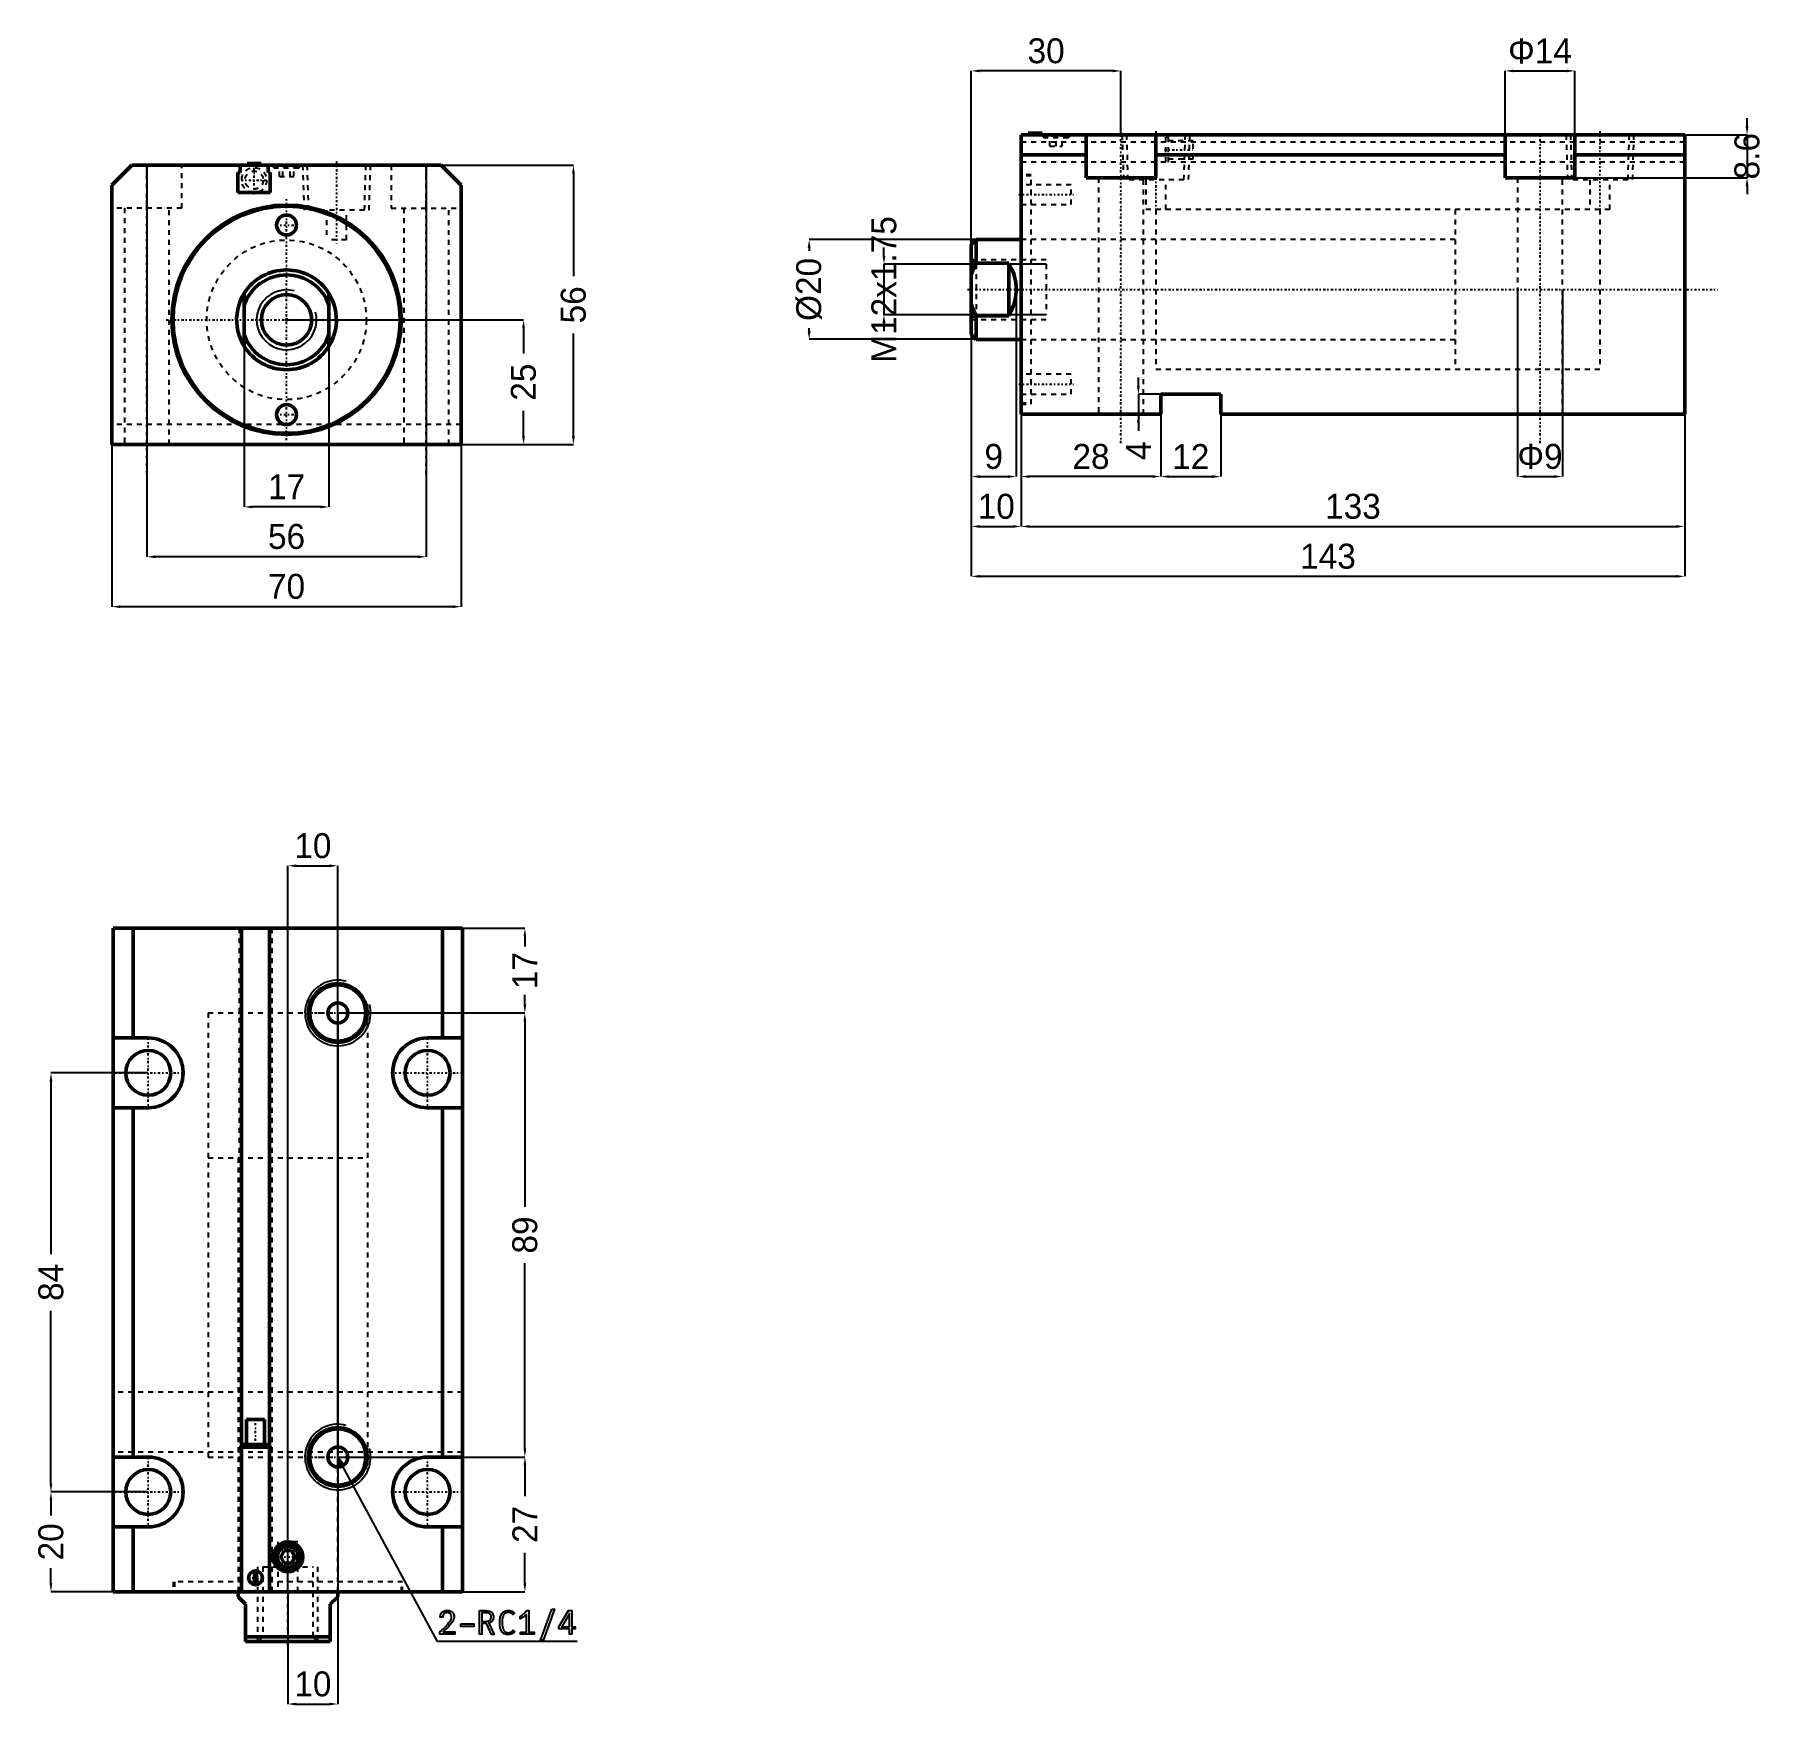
# Model space of a CAD drawing. Header units: millimetres. Extents: x -51 to 296, y -278 to 57.
import ezdxf

# ---------------------------------------------------------------- set-up
doc = ezdxf.new("R2010")
doc.units = ezdxf.units.MM
doc.linetypes.add('Center', pattern=[1.5, 0.45, -0.5, 0.05, -0.5])
doc.linetypes.add('Dashed', pattern=[2, 1, -1])
for name, color, linetype, lineweight in [('2d ConnectionPoints', 7, 'Continuous', 50), ('AM_0', 7, 'Continuous', 50), ('AM_5', 3, 'Continuous', 25), ('AM_7', 7, 'Center', 25), ('AM_9', 6, 'Dashed', 25)]:
    doc.layers.add(name, color=color, linetype=linetype, lineweight=lineweight)
doc.dimstyles.new('ISO-25', dxfattribs={"dimtxt": 2.5, "dimasz": 2.5, "dimexe": 1.25, "dimexo": 0.625, "dimtad": 1, "dimtxsty": 'Standard', "dimcen": 2.5, "dimadec": 0, "dimazin": 0, "dimtfac": 1, "dimtmove": 0, "dimatfit": 3, "dimfxl": 1, "dimarcsym": 0})

# ---------------------------------------------------------------- blocks, each defined once
blk = doc.blocks.new('1_RODmgcxhc_a_sd_32_60__IN_0_in_MGCXHC_A_IN_LA_32_60ST_Tx1_0__0')
at = {"layer": 'AM_0'}
for p, q in [((-8.5, -5.27), (-8.5, 5.27)), ((8.5, 5.27), (8.5, -5.27))]:
    blk.add_line(p, q, dxfattribs=at)
for points in [[(-8.5, 5.27), (-8.93, 4.51), (-9.29, 3.71), (-9.57, 2.89), (-9.79, 2.04), (-9.93, 1.18), (-10, 0.31), (-9.98, -0.56), (-9.9, -1.43), (-9.74, -2.29), (-9.5, -3.13), (-9.19, -3.94), (-8.81, -4.73), (-8.5, -5.27)], [(8.5, -5.27), (8.93, -4.51), (9.29, -3.71), (9.57, -2.89), (9.79, -2.04), (9.93, -1.18), (10, -0.31), (9.98, 0.56), (9.9, 1.43), (9.74, 2.29), (9.5, 3.13), (9.19, 3.94), (8.81, 4.73), (8.5, 5.27)]]:
    blk.add_lwpolyline(points, dxfattribs=at)
blk.add_circle((0, 0), 5.05, dxfattribs=at)
for radius, start, end in [(10, 31.7883, 148.2117), (9, 19.1881, 160.8119), (9, 199.1881, 340.8119), (10, 211.7883, 328.2117)]:
    blk.add_arc((0, 0), radius, start, end, dxfattribs=at)
at = {"layer": 'AM_5'}
blk.add_arc((0, 0), 6, 75, 15, dxfattribs=at)
blk = doc.blocks.new('2_JFS_04MGCXHC_0_in_MGCXHC_A_IN_LA_32_60ST_Tx1_0__0')
at = {"layer": 'AM_0'}
for p, q in [((-5.1, 31.3), (-7.9, 31.3)), ((-7.9, 31.3), (-7.9, 31)), ((-5.1, 31), (-5.1, 31.3)), ((-9.3, 29.5), (-9.75, 29.5)), ((-9.75, 29.5), (-9.75, 25.5)), ((-3.7, 31), (-9.3, 31)), ((-9.3, 31), (-9.3, 29.5)), ((-3.7, 29.5), (-3.7, 31)), ((-3.25, 29.5), (-3.7, 29.5)), ((-3.25, 25.5), (-3.25, 29.5)), ((-9.75, 25.5), (-3.25, 25.5))]:
    blk.add_line(p, q, dxfattribs=at)
at = {"layer": 'AM_7'}
for p, q in [((-6.5, 31.315), (-6.5, 30.985)), ((-9.125, 28), (-3.875, 28)), ((-6.5, 25.375), (-6.5, 30.625))]:
    blk.add_line(p, q, dxfattribs=at)
at = {"layer": 'AM_9'}
for p, q in [((-6.7, 31.1), (-6.7, 31.3)), ((-6.3, 31.1), (-6.3, 31.3)), ((-6.7, 31.1), (-6.3, 31.1))]:
    blk.add_line(p, q, dxfattribs=at)
for radius in [2.5, 1.8]:
    blk.add_circle((-6.5, 28), radius, dxfattribs=at)
blk = doc.blocks.new('3_bodymgcxhc_la_a_32_60_0_in_MGCXHC_A_IN_LA_32_60ST_Tx1_0__0')
at = {"layer": 'AM_0'}
for p, q in [((-31, 31), (-35, 27)), ((-9.3, 31), (-31, 31)), ((-9.75, 29.5), (-9.75, 25.5)), ((-9.3, 29.5), (-9.75, 29.5)), ((-9.3, 29.5), (-9.3, 31)), ((31, 31), (-3.7, 31)), ((-3.7, 29.5), (-3.7, 31)), ((-3.25, 29.5), (-3.7, 29.5)), ((-3.25, 25.5), (-3.25, 29.5)), ((35, 27), (31, 31)), ((-35, 27), (-35, -25)), ((-9.75, 25.5), (-3.25, 25.5)), ((35, -25), (35, 27)), ((-35, -25), (35, -25))]:
    blk.add_line(p, q, dxfattribs=at)
for centre, radius in [((0, 0), 23), ((0, 0), 22.75), ((0, 19), 2), ((0, -19), 2)]:
    blk.add_circle(centre, radius, dxfattribs=at)
at = {"layer": 'AM_5', "linetype": 'Dashed'}
for p, q in [((3.23, 31), (3.52, 22)), ((16.77, 31), (16.48, 22))]:
    blk.add_line(p, q, dxfattribs=at)
at = {"layer": 'AM_7'}
for p, q in [((10, 31.75), (10, 15.25)), ((-28, -30.8), (-28, 30.8)), ((0, 31.03), (0, 30.37)), ((28, -30.8), (28, 30.8)), ((0, -24.15), (0, 24.15)), ((-2.1, 19), (2.1, 19)), ((-24.15, 0), (24.15, 0)), ((-2.1, -19), (2.1, -19))]:
    blk.add_line(p, q, dxfattribs=at)
at = {"layer": 'AM_9'}
for p, q in [((-28, 22.4), (-28, 31)), ((-21, 22.4), (-21, 31)), ((-3, 31), (-2.4, 30.4)), ((-2.1, 30.7), (-2.4, 30.4)), ((2.4, 30.4), (-2.4, 30.4)), ((2.1, 30.7), (-2.1, 30.7)), ((-1.44, 28.7), (-1.44, 30.7)), ((-1.44, 28.7), (1.44, 28.7)), ((-0.72, 28.7), (-0.72, 30.7)), ((0.72, 28.7), (0.72, 30.7)), ((1.44, 28.7), (1.44, 30.7)), ((2.4, 30.4), (2.1, 30.7)), ((2.4, 30.4), (3, 31)), ((4.09, 31), (4.37, 22)), ((15.63, 22), (15.91, 31)), ((21, 31), (21, 22.4)), ((28, 22.4), (28, 31)), ((-21, 22.4), (-35, 22.4)), ((-32.5, 22.4), (-32.5, -25)), ((-23.5, -25), (-23.5, 22.4)), ((15.63, 22), (4.37, 22)), ((8, 22), (8, 16)), ((12, 16), (12, 22)), ((21, 22.4), (35, 22.4)), ((23.5, 22.4), (23.5, -25)), ((32.5, -25), (32.5, 22.4)), ((12, 16), (8, 16)), ((35, -21), (-35, -21))]:
    blk.add_line(p, q, dxfattribs=at)
blk.add_circle((0, 0), 16, dxfattribs=at)
blk = doc.blocks.new('*D4')
at = {"layer": 'AM_5', "color": 0, "lineweight": -2}
for p, q in [((-28, 31), (-28, -47.5)), ((28, 31), (28, -47.5)), ((26.33, -47.5), (-26.33, -47.5))]:
    blk.add_line(p, q, dxfattribs=at)
at = {"layer": 'AM_5', "color": 0}
for points in [[(-26.33, -47.22), (-26.33, -47.78), (-28, -47.5)], [(26.33, -47.78), (26.33, -47.22), (28, -47.5)]]:
    blk.add_solid(points, dxfattribs=at)
at = {"layer": 'Defpoints', "color": 0}
for p in [(-28, 31), (28, 31), (-28, -47.5)]:
    blk.add_point(p, dxfattribs=at)
at = {"layer": 'AM_5', "color": 0, "insert": (0, -43.45), "char_height": 5, "attachment_point": 5}
blk.add_mtext('56', dxfattribs=at)
blk = doc.blocks.new('*D5')
at = {"layer": 'AM_5', "color": 0, "lineweight": -2}
for p, q in [((-35, 0), (-35, -57.5)), ((35, 0), (35, -57.5)), ((33.33, -57.5), (-33.33, -57.5))]:
    blk.add_line(p, q, dxfattribs=at)
at = {"layer": 'AM_5', "color": 0}
for points in [[(-33.33, -57.22), (-33.33, -57.78), (-35, -57.5)], [(33.33, -57.78), (33.33, -57.22), (35, -57.5)]]:
    blk.add_solid(points, dxfattribs=at)
at = {"layer": 'Defpoints', "color": 0}
for p in [(-35, 0), (35, 0), (-35, -57.5)]:
    blk.add_point(p, dxfattribs=at)
at = {"layer": 'AM_5', "color": 0, "insert": (0, -53.45), "char_height": 5, "attachment_point": 5}
blk.add_mtext('70', dxfattribs=at)
blk = doc.blocks.new('*D6')
at = {"layer": 'AM_5', "color": 0, "lineweight": -2}
for p, q in [((0, 31), (57.5, 31)), ((57.5, 29.33), (57.5, 8.72)), ((57.5, -23.33), (57.5, -2.72)), ((0, -25), (57.5, -25))]:
    blk.add_line(p, q, dxfattribs=at)
at = {"layer": 'AM_5', "color": 0}
for points in [[(57.78, 29.33), (57.22, 29.33), (57.5, 31)], [(57.22, -23.33), (57.78, -23.33), (57.5, -25)]]:
    blk.add_solid(points, dxfattribs=at)
at = {"layer": 'Defpoints', "color": 0}
for p in [(0, 31), (0, -25), (57.5, -25)]:
    blk.add_point(p, dxfattribs=at)
at = {"layer": 'AM_5', "color": 0, "insert": (57.5, 3), "char_height": 5, "attachment_point": 5, "rotation": 90}
blk.add_mtext('56', dxfattribs=at)
blk = doc.blocks.new('*D7')
at = {"layer": 'AM_5', "color": 0, "lineweight": -2}
for p, q in [((0, 0), (47.5, 0)), ((47.5, -1.67), (47.5, -6.78)), ((47.5, -23.33), (47.5, -18.22)), ((0, -25), (47.5, -25))]:
    blk.add_line(p, q, dxfattribs=at)
at = {"layer": 'AM_5', "color": 0}
for points in [[(47.78, -1.67), (47.22, -1.67), (47.5, 0)], [(47.22, -23.33), (47.78, -23.33), (47.5, -25)]]:
    blk.add_solid(points, dxfattribs=at)
at = {"layer": 'Defpoints', "color": 0}
for p in [(0, 0), (0, -25), (47.5, -25)]:
    blk.add_point(p, dxfattribs=at)
at = {"layer": 'AM_5', "color": 0, "insert": (47.5, -12.5), "char_height": 5, "attachment_point": 5, "rotation": 90}
blk.add_mtext('25', dxfattribs=at)
blk = doc.blocks.new('*D8')
at = {"layer": 'AM_5', "color": 0, "lineweight": -2}
for p, q in [((-8.5, 0), (-8.5, -37.5)), ((8.5, 0), (8.5, -37.5)), ((6.83, -37.5), (-6.83, -37.5))]:
    blk.add_line(p, q, dxfattribs=at)
at = {"layer": 'AM_5', "color": 0}
for points in [[(-6.83, -37.22), (-6.83, -37.78), (-8.5, -37.5)], [(6.83, -37.78), (6.83, -37.22), (8.5, -37.5)]]:
    blk.add_solid(points, dxfattribs=at)
at = {"layer": 'Defpoints', "color": 0}
for p in [(-8.5, 0), (8.5, 0), (-8.5, -37.5)]:
    blk.add_point(p, dxfattribs=at)
at = {"layer": 'AM_5', "color": 0, "insert": (0, -33.45), "char_height": 5, "attachment_point": 5}
blk.add_mtext('17', dxfattribs=at)
blk = doc.blocks.new('1_RODmgcxhc_a_sd_32_60__IN_0_in_MGCXHC_A_IN_LA_32_60ST_Tx1_0__2')
at = {"layer": 'AM_0'}
for p, q in [((-9, 10), (-10, 9)), ((-10, 9), (-10, -9)), ((0, 10), (-9, 10)), ((-9, 10), (-9, 5.27)), ((-2.5, 5.27), (-9, 5.27)), ((-2.5, 5.27), (-2.5, -5.27)), ((-9, -5.27), (-2.5, -5.27)), ((-9, -5.27), (-9, -10)), ((-10, -9), (-9, -10)), ((-9, -10), (0, -10))]:
    blk.add_line(p, q, dxfattribs=at)
for points in [[(-9, 5.27), (-9.55, 4.14), (-10, 2.96)], [(-2.5, -5.27), (-2.07, -4.51), (-1.71, -3.71), (-1.43, -2.89), (-1.21, -2.04), (-1.07, -1.18), (-1, -0.31), (-1.02, 0.56), (-1.1, 1.43), (-1.26, 2.29), (-1.5, 3.13), (-1.81, 3.94), (-2.19, 4.73), (-2.5, 5.27)], [(-10, -2.96), (-9.55, -4.13), (-9, -5.27)]]:
    blk.add_lwpolyline(points, dxfattribs=at)
at = {"layer": 'AM_5', "linetype": 'Dashed'}
for p, q in [((-10, 6), (5, 6)), ((-10, -6), (5, -6))]:
    blk.add_line(p, q, dxfattribs=at)
at = {"layer": 'AM_9'}
for p, q in [((114, 16), (87, 16)), ((87, 16), (87, -16)), ((116, 16), (116, -16)), ((87, 10), (0, 10)), ((-9.05, 5.05), (-10, 6)), ((5, 5.05), (-9.05, 5.05)), ((-9.05, 5.05), (-9.05, -5.05)), ((5, 5.05), (5, -5.05)), ((-10, -6), (-9.05, -5.05)), ((-9.05, -5.05), (5, -5.05)), ((0, -10), (87, -10)), ((87, -16), (116, -16))]:
    blk.add_line(p, q, dxfattribs=at)
blk = doc.blocks.new('2_JFS_04MGCXHC_0_in_MGCXHC_A_IN_LA_32_60ST_Tx1_0__2')
at = {"layer": 'AM_0'}
for p, q in [((4.2, 31.3), (1.4, 31.3)), ((1.4, 31.3), (1.4, 31)), ((4.2, 31), (4.2, 31.3))]:
    blk.add_line(p, q, dxfattribs=at)
at = {"layer": 'AM_7'}
for p, q in [((2.8, 31.32), (2.8, 30.98)), ((28.72, 28), (34.78, 28))]:
    blk.add_line(p, q, dxfattribs=at)
at = {"layer": 'AM_9'}
for p, q in [((1.42, 31.3), (1.42, 31.1)), ((1.44, 31.1), (1.44, 31.3)), ((4.16, 31.1), (4.16, 31.3)), ((4.17, 31.1), (4.17, 31.3)), ((29, 29.5), (0, 29.5)), ((1.42, 31.1), (4.17, 31.1)), ((29, 25.5), (29, 31)), ((29.5, 30.5), (29, 30.5)), ((29.5, 25.5), (29.5, 30.5)), ((34.5, 29.8), (29.5, 29.8)), ((34.5, 26.2), (34.5, 29.8)), ((29, 25.5), (0, 25.5)), ((29.5, 26.2), (34.5, 26.2))]:
    blk.add_line(p, q, dxfattribs=at)
blk = doc.blocks.new('3_bodymgcxhc_la_a_32_60_0_in_MGCXHC_A_IN_LA_32_60ST_Tx1_0__2')
at = {"layer": 'AM_0'}
for p, q in [((0, -25), (0, 31)), ((133, 31), (0, 31)), ((13, 22.4), (13, 31)), ((27, 31), (27, 22.4)), ((97, 22.4), (97, 31)), ((111, 31), (111, 22.4)), ((133, -25), (133, 31)), ((13, 27), (0, 27)), ((97, 27), (27, 27)), ((133, 27), (111, 27)), ((27, 22.4), (13, 22.4)), ((111, 22.4), (97, 22.4)), ((28, -21), (28, -25)), ((40, -21), (28, -21)), ((40, -25), (40, -21)), ((28, -25), (0, -25)), ((133, -25), (40, -25))]:
    blk.add_line(p, q, dxfattribs=at)
at = {"layer": 'AM_5', "linetype": 'Dashed'}
for p, q in [((20.23, 31), (20.52, 22)), ((33.77, 31), (33.48, 22)), ((109.23, 31), (109.52, 22)), ((122.77, 31), (122.48, 22))]:
    blk.add_line(p, q, dxfattribs=at)
at = {"layer": 'AM_7'}
for p, q in [((27, 31.75), (27, 15.25)), ((116, 31.75), (116, 15.25)), ((7, 31.03), (7, 30.37)), ((20, -30.8), (20, 30.8)), ((104, -30.8), (104, 30.8)), ((-0.5, 19), (10.5, 19)), ((-10.75, 0), (139.65, 0)), ((-0.5, -19), (10.5, -19))]:
    blk.add_line(p, q, dxfattribs=at)
at = {"layer": 'AM_9'}
for p, q in [((133, 29.5), (0, 29.5)), ((4, 31), (4.6, 30.4)), ((4.9, 30.7), (4.6, 30.4)), ((9.4, 30.4), (4.6, 30.4)), ((9.1, 30.7), (4.9, 30.7)), ((5.75, 28.7), (5.75, 30.7)), ((5.75, 28.7), (8.25, 28.7)), ((7, 28.7), (7, 30.7)), ((8.25, 28.7), (8.25, 30.7)), ((9.4, 30.4), (9.1, 30.7)), ((9.4, 30.4), (10, 31)), ((21.09, 31), (21.37, 22)), ((32.63, 22), (32.91, 31)), ((110.09, 31), (110.37, 22)), ((121.63, 22), (121.91, 31)), ((133, 25.5), (0, 25.5)), ((2, 23), (0, 23)), ((2, 22.75), (0, 22.75)), ((10, 21), (0, 21)), ((2, -23), (2, 23)), ((10, 17), (10, 21)), ((15.5, 22.4), (15.5, -25)), ((32.63, 22), (21.37, 22)), ((24.5, -25), (24.5, 22.4)), ((25, 22), (25, 16)), ((29, 16), (29, 22)), ((99.5, 22.4), (99.5, -25)), ((108.5, -25), (108.5, 22.4)), ((121.63, 22), (110.37, 22)), ((114, 22), (114, 16)), ((118, 16), (118, 22)), ((0, 17), (10, 17)), ((118, 16), (25, 16)), ((27, 16), (27, -16)), ((116, 16), (116, -16)), ((27, 10), (0, 10)), ((0, -10), (27, -10)), ((10, -17), (0, -17)), ((10, -21), (10, -17)), ((27, -16), (116, -16)), ((0, -21), (10, -21)), ((0, -22.75), (2, -22.75)), ((0, -23), (2, -23))]:
    blk.add_line(p, q, dxfattribs=at)
blk = doc.blocks.new('*D26')
at = {"layer": 'AM_5', "color": 0, "lineweight": -2}
for p, q in [((138.25, 16.09), (104.75, 16.09)), ((104.75, 14.42), (104.75, 13.84)), ((104.75, -2.25), (104.75, -1.66)), ((138.25, -3.91), (104.75, -3.91))]:
    blk.add_line(p, q, dxfattribs=at)
at = {"layer": 'AM_5', "color": 0}
for points in [[(105.03, 14.42), (104.47, 14.42), (104.75, 16.09)], [(104.47, -2.25), (105.03, -2.25), (104.75, -3.91)]]:
    blk.add_solid(points, dxfattribs=at)
at = {"layer": 'Defpoints', "color": 0}
for p in [(138.25, 16.09), (104.75, -3.91), (138.25, -3.91)]:
    blk.add_point(p, dxfattribs=at)
at = {"layer": 'AM_5', "color": 0, "insert": (104.75, 6.09), "char_height": 5, "attachment_point": 5, "rotation": 90}
blk.add_mtext('Ø20', dxfattribs=at)
blk = doc.blocks.new('*D27')
at = {"layer": 'AM_5', "color": 0, "lineweight": -2}
for p, q in [((137.25, 6.09), (137.25, -41.41)), ((147.25, 6.09), (147.25, -41.41)), ((138.92, -41.41), (145.59, -41.41))]:
    blk.add_line(p, q, dxfattribs=at)
at = {"layer": 'AM_5', "color": 0}
for points in [[(138.92, -41.14), (138.92, -41.69), (137.25, -41.41)], [(145.59, -41.69), (145.59, -41.14), (147.25, -41.41)]]:
    blk.add_solid(points, dxfattribs=at)
at = {"layer": 'Defpoints', "color": 0}
for p in [(137.25, 6.09), (147.25, 6.09), (147.25, -41.41)]:
    blk.add_point(p, dxfattribs=at)
at = {"layer": 'AM_5', "color": 0, "insert": (142.25, -37.41), "char_height": 5, "attachment_point": 5}
blk.add_mtext('10', dxfattribs=at)
blk = doc.blocks.new('*D28')
at = {"layer": 'AM_5', "color": 0, "lineweight": -2}
for p, q in [((137.25, 6.09), (137.25, -31.41)), ((146.25, 6.09), (146.25, -31.41)), ((138.92, -31.41), (144.59, -31.41))]:
    blk.add_line(p, q, dxfattribs=at)
at = {"layer": 'AM_5', "color": 0}
for points in [[(138.92, -31.14), (138.92, -31.69), (137.25, -31.41)], [(144.59, -31.69), (144.59, -31.14), (146.25, -31.41)]]:
    blk.add_solid(points, dxfattribs=at)
at = {"layer": 'Defpoints', "color": 0}
for p in [(137.25, 6.09), (146.25, 6.09), (146.25, -31.41)]:
    blk.add_point(p, dxfattribs=at)
at = {"layer": 'AM_5', "color": 0, "insert": (141.75, -27.41), "char_height": 5, "attachment_point": 5}
blk.add_mtext('9', dxfattribs=at)
blk = doc.blocks.new('*D29')
at = {"layer": 'AM_5', "color": 0, "lineweight": -2}
for p, q in [((147.25, -18.91), (147.25, -31.41)), ((175.25, -18.91), (175.25, -31.41)), ((173.59, -31.41), (148.92, -31.41))]:
    blk.add_line(p, q, dxfattribs=at)
at = {"layer": 'AM_5', "color": 0}
for points in [[(148.92, -31.14), (148.92, -31.69), (147.25, -31.41)], [(173.59, -31.69), (173.59, -31.14), (175.25, -31.41)]]:
    blk.add_solid(points, dxfattribs=at)
at = {"layer": 'Defpoints', "color": 0}
for p in [(147.25, -18.91), (175.25, -18.91), (147.25, -31.41)]:
    blk.add_point(p, dxfattribs=at)
at = {"layer": 'AM_5', "color": 0, "insert": (161.25, -27.41), "char_height": 5, "attachment_point": 5}
blk.add_mtext('28', dxfattribs=at)
blk = doc.blocks.new('*D30')
at = {"layer": 'AM_5', "color": 0, "lineweight": -2}
for p, q in [((175.25, -18.91), (175.25, -31.41)), ((187.25, -18.91), (187.25, -31.41)), ((176.92, -31.41), (185.59, -31.41))]:
    blk.add_line(p, q, dxfattribs=at)
at = {"layer": 'AM_5', "color": 0}
for points in [[(176.92, -31.14), (176.92, -31.69), (175.25, -31.41)], [(185.59, -31.69), (185.59, -31.14), (187.25, -31.41)]]:
    blk.add_solid(points, dxfattribs=at)
at = {"layer": 'Defpoints', "color": 0}
for p in [(175.25, -18.91), (187.25, -18.91), (187.25, -31.41)]:
    blk.add_point(p, dxfattribs=at)
at = {"layer": 'AM_5', "color": 0, "insert": (181.25, -27.41), "char_height": 5, "attachment_point": 5}
blk.add_mtext('12', dxfattribs=at)
blk = doc.blocks.new('*D31')
at = {"layer": 'AM_5', "color": 0, "lineweight": -2}
for p, q in [((170.75, -13.25), (170.75, -11.58)), ((187.25, -14.91), (170.75, -14.91)), ((170.75, -14.91), (170.75, -18.91)), ((175.25, -18.91), (170.75, -18.91)), ((170.75, -18.91), (170.75, -22.25))]:
    blk.add_line(p, q, dxfattribs=at)
at = {"layer": 'AM_5', "color": 0}
for points in [[(170.47, -13.25), (171.03, -13.25), (170.75, -14.91)], [(171.03, -20.58), (170.47, -20.58), (170.75, -18.91)]]:
    blk.add_solid(points, dxfattribs=at)
at = {"layer": 'Defpoints', "color": 0}
for p in [(187.25, -14.91), (170.75, -18.91), (175.25, -18.91)]:
    blk.add_point(p, dxfattribs=at)
at = {"layer": 'AM_5', "color": 0, "insert": (170.75, -26.25), "char_height": 5, "attachment_point": 5, "rotation": 90}
blk.add_mtext('4', dxfattribs=at)
blk = doc.blocks.new('*D32')
at = {"layer": 'AM_5', "color": 0, "lineweight": -2}
for p, q in [((137.25, 6.09), (137.25, 49.89)), ((165.59, 49.89), (138.92, 49.89)), ((167.25, 37.09), (167.25, 49.89))]:
    blk.add_line(p, q, dxfattribs=at)
at = {"layer": 'AM_5', "color": 0}
for points in [[(138.92, 50.16), (138.92, 49.61), (137.25, 49.89)], [(165.59, 49.61), (165.59, 50.16), (167.25, 49.89)]]:
    blk.add_solid(points, dxfattribs=at)
at = {"layer": 'Defpoints', "color": 0}
for p in [(137.25, 49.89), (167.25, 37.09), (137.25, 6.09)]:
    blk.add_point(p, dxfattribs=at)
at = {"layer": 'AM_5', "color": 0, "insert": (152.25, 53.89), "char_height": 5, "attachment_point": 5}
blk.add_mtext('30', dxfattribs=at)
blk = doc.blocks.new('*D33')
at = {"layer": 'AM_5', "color": 0, "lineweight": -2}
for p, q in [((244.25, 37.09), (244.25, 49.89)), ((245.92, 49.89), (256.59, 49.89)), ((258.25, 37.09), (258.25, 49.89))]:
    blk.add_line(p, q, dxfattribs=at)
at = {"layer": 'AM_5', "color": 0}
for points in [[(245.92, 50.16), (245.92, 49.61), (244.25, 49.89)], [(256.59, 49.61), (256.59, 50.16), (258.25, 49.89)]]:
    blk.add_solid(points, dxfattribs=at)
at = {"layer": 'Defpoints', "color": 0}
for p in [(258.25, 49.89), (244.25, 37.09), (258.25, 37.09)]:
    blk.add_point(p, dxfattribs=at)
at = {"layer": 'AM_5', "color": 0, "insert": (251.25, 53.89), "char_height": 5, "attachment_point": 5}
blk.add_mtext('Φ14', dxfattribs=at)
blk = doc.blocks.new('*D34')
at = {"layer": 'AM_5', "color": 0, "lineweight": -2}
for p, q in [((246.75, 6.09), (246.75, -31.41)), ((255.75, 6.09), (255.75, -31.41)), ((248.42, -31.41), (254.09, -31.41))]:
    blk.add_line(p, q, dxfattribs=at)
at = {"layer": 'AM_5', "color": 0}
for points in [[(248.42, -31.14), (248.42, -31.69), (246.75, -31.41)], [(254.09, -31.69), (254.09, -31.14), (255.75, -31.41)]]:
    blk.add_solid(points, dxfattribs=at)
at = {"layer": 'Defpoints', "color": 0}
for p in [(246.75, 6.09), (255.75, 6.09), (255.75, -31.41)]:
    blk.add_point(p, dxfattribs=at)
at = {"layer": 'AM_5', "color": 0, "insert": (251.25, -27.41), "char_height": 5, "attachment_point": 5}
blk.add_mtext('Φ9', dxfattribs=at)
blk = doc.blocks.new('*D35')
at = {"layer": 'AM_5', "color": 0, "lineweight": -2}
for p, q in [((292.75, 38.75), (292.75, 40.42)), ((244.25, 37.09), (292.75, 37.09)), ((292.75, 37.09), (292.75, 28.49)), ((251.25, 28.49), (292.75, 28.49)), ((292.75, 26.82), (292.75, 25.15))]:
    blk.add_line(p, q, dxfattribs=at)
at = {"layer": 'AM_5', "color": 0}
for points in [[(292.47, 38.75), (293.03, 38.75), (292.75, 37.09)], [(293.03, 26.82), (292.47, 26.82), (292.75, 28.49)]]:
    blk.add_solid(points, dxfattribs=at)
at = {"layer": 'Defpoints', "color": 0}
for p in [(244.25, 37.09), (251.25, 28.49), (292.75, 28.49)]:
    blk.add_point(p, dxfattribs=at)
at = {"layer": 'AM_5', "color": 0, "insert": (292.75, 32.79), "char_height": 5, "attachment_point": 5, "rotation": 90}
blk.add_mtext('8.6', dxfattribs=at)
blk = doc.blocks.new('*D36')
at = {"layer": 'AM_5', "color": 0, "lineweight": -2}
for p, q in [((147.25, 6.09), (147.25, -41.41)), ((280.25, 6.09), (280.25, -41.41)), ((148.92, -41.41), (278.59, -41.41))]:
    blk.add_line(p, q, dxfattribs=at)
at = {"layer": 'AM_5', "color": 0}
for points in [[(148.92, -41.14), (148.92, -41.69), (147.25, -41.41)], [(278.59, -41.69), (278.59, -41.14), (280.25, -41.41)]]:
    blk.add_solid(points, dxfattribs=at)
at = {"layer": 'Defpoints', "color": 0}
for p in [(147.25, 6.09), (280.25, 6.09), (280.25, -41.41)]:
    blk.add_point(p, dxfattribs=at)
at = {"layer": 'AM_5', "color": 0, "insert": (213.75, -37.41), "char_height": 5, "attachment_point": 5}
blk.add_mtext('133', dxfattribs=at)
blk = doc.blocks.new('*D37')
at = {"layer": 'AM_5', "color": 0, "lineweight": -2}
for p, q in [((137.25, 6.09), (137.25, -51.41)), ((280.25, 6.09), (280.25, -51.41)), ((138.92, -51.41), (278.59, -51.41))]:
    blk.add_line(p, q, dxfattribs=at)
at = {"layer": 'AM_5', "color": 0}
for points in [[(138.92, -51.14), (138.92, -51.69), (137.25, -51.41)], [(278.59, -51.69), (278.59, -51.14), (280.25, -51.41)]]:
    blk.add_solid(points, dxfattribs=at)
at = {"layer": 'Defpoints', "color": 0}
for p in [(137.25, 6.09), (280.25, 6.09), (280.25, -51.41)]:
    blk.add_point(p, dxfattribs=at)
at = {"layer": 'AM_5', "color": 0, "insert": (208.75, -47.41), "char_height": 5, "attachment_point": 5}
blk.add_mtext('143', dxfattribs=at)
blk = doc.blocks.new('*D38')
at = {"layer": 'AM_5', "color": 0, "lineweight": -2}
for p, q in [((119.75, 12.81), (119.75, 14.47)), ((152.25, 11.14), (119.75, 11.14)), ((119.75, 11.14), (119.75, 1.03)), ((152.25, 1.03), (119.75, 1.03)), ((119.75, -0.63), (119.75, -2.3))]:
    blk.add_line(p, q, dxfattribs=at)
at = {"layer": 'AM_5', "color": 0}
for points in [[(119.47, 12.81), (120.03, 12.81), (119.75, 11.14)], [(120.03, -0.63), (119.47, -0.63), (119.75, 1.03)]]:
    blk.add_solid(points, dxfattribs=at)
at = {"layer": 'Defpoints', "color": 0}
for p in [(152.25, 11.14), (119.75, 1.03), (152.25, 1.03)]:
    blk.add_point(p, dxfattribs=at)
at = {"layer": 'AM_5', "color": 0, "insert": (119.75, 6.09), "char_height": 5, "attachment_point": 5, "rotation": 90}
blk.add_mtext('M12x1.75', dxfattribs=at)
blk = doc.blocks.new('1_RODmgcxhc_a_sd_32_60__IN_0_in_MGCXHC_A_IN_LA_32_60ST_Tx1_0__4')
at = {"layer": 'AM_0'}
for p, q in [((-10, 0), (-10, -1)), ((10, -1), (10, 0)), ((-8.5, -2.5), (-10, -1)), ((-8.5, -10), (-8.5, -2.5)), ((10, -1), (8.5, -2.5)), ((8.5, -2.5), (8.5, -10)), ((-8.5, -9), (8.5, -9)), ((-8.5, -10), (8.5, -10))]:
    blk.add_line(p, q, dxfattribs=at)
at = {"layer": 'AM_5', "linetype": 'Dashed'}
for p, q in [((-6, -10), (-6, 5)), ((6, -10), (6, 5))]:
    blk.add_line(p, q, dxfattribs=at)
at = {"layer": 'AM_7'}
blk.add_line((0, -10.75), (0, 139.65), dxfattribs=at)
at = {"layer": 'AM_9'}
for p, q in [((-16, 116), (16, 116)), ((-16, 116), (-16, 87)), ((16, 87), (16, 116)), ((-16, 87), (16, 87)), ((-10, 87), (-10, 0)), ((10, 0), (10, 87)), ((-5.053, 5), (5.053, 5)), ((-5.053, 5), (-5.053, -9.053)), ((5.053, -9.053), (5.053, 5)), ((-5.053, -9.053), (-6, -10)), ((-5.053, -9.053), (5.053, -9.053)), ((6, -10), (5.053, -9.053))]:
    blk.add_line(p, q, dxfattribs=at)
blk = doc.blocks.new('2_JFS_04MGCXHC_0_in_MGCXHC_A_IN_LA_32_60ST_Tx1_0__4')
at = {"layer": 'AM_0'}
for p, q in [((-8.3, 34.5), (-8.3, 29.5)), ((-4.7, 34.5), (-8.3, 34.5)), ((-4.7, 29.5), (-4.7, 34.5)), ((-3.7, 29), (-9.3, 29)), ((-9.3, 29), (-9.3, 0)), ((-9, 29.5), (-9, 29)), ((-4, 29.5), (-9, 29.5)), ((-4, 29), (-4, 29.5)), ((-3.7, 29), (-3.7, 0)), ((-6.7, 4.16), (-6.7, 1.44)), ((-6.3, 1.44), (-6.3, 4.16)), ((-3.7, 0), (-9.3, 0))]:
    blk.add_line(p, q, dxfattribs=at)
blk.add_circle((-6.5, 2.8), 1.4, dxfattribs=at)
for radius, start, end in [(1.38, 81.6364, 98.3636), (1.37, 261.6364, 278.3636)]:
    blk.add_arc((-6.5, 2.8), radius, start, end, dxfattribs=at)
at = {"layer": 'AM_7'}
for p, q in [((-6.5, 28.72), (-6.5, 34.78)), ((-6.5, 1.33), (-6.5, 4.27)), ((-7.97, 2.8), (-5.03, 2.8))]:
    blk.add_line(p, q, dxfattribs=at)
at = {"layer": 'AM_9'}
for p, q in [((-9.3, 29), (-9.75, 29)), ((-9.75, 29), (-9.75, 0)), ((-3.25, 29), (-3.7, 29)), ((-3.25, 29), (-3.25, 0))]:
    blk.add_line(p, q, dxfattribs=at)
blk = doc.blocks.new('3_bodymgcxhc_la_a_32_60_0_in_MGCXHC_A_IN_LA_32_60ST_Tx1_0__4')
at = {"layer": 'AM_0'}
for p, q in [((-35, 133), (-35, 0)), ((35, 133), (-35, 133)), ((-31, 133), (-31, 111)), ((-9.3, 133), (-9.3, 0)), ((-3.7, 0), (-3.7, 133)), ((31, 133), (31, 111)), ((35, 133), (35, 0)), ((-35, 111), (-28, 111)), ((28, 111), (35, 111)), ((-28, 97), (-35, 97)), ((-31, 97), (-31, 27)), ((35, 97), (28, 97)), ((31, 97), (31, 27)), ((-35, 27), (-28, 27)), ((28, 27), (35, 27)), ((-28, 13), (-35, 13)), ((-31, 13), (-31, 0)), ((35, 13), (28, 13)), ((31, 13), (31, 0)), ((-0.72, 8.25), (-1.44, 7)), ((-1.44, 7), (-0.72, 5.75)), ((0.72, 8.25), (-0.72, 8.25)), ((1.44, 7), (0.72, 8.25)), ((0.72, 5.75), (1.44, 7)), ((-0.72, 5.75), (0.72, 5.75)), ((-9.3, 0), (-35, 0)), ((35, 0), (-3.7, 0))]:
    blk.add_line(p, q, dxfattribs=at)
for centre, radius in [((10, 116), 5.91), ((10, 116), 5.63), ((10, 116), 2), ((-28, 104), 4.5), ((28, 104), 4.5), ((10, 27), 5.91), ((10, 27), 5.63), ((10, 27), 2), ((-28, 20), 4.5), ((28, 20), 4.5), ((0, 7), 3), ((0, 7), 2.4), ((0, 7), 2.1)]:
    blk.add_circle(centre, radius, dxfattribs=at)
for centre, start, end in [((-28, 104), 270, 90), ((28, 104), 90, 270), ((-28, 20), 270, 90), ((28, 20), 90, 270)]:
    blk.add_arc(centre, 7, start, end, dxfattribs=at)
at = {"layer": 'AM_5'}
for centre in [(10, 116), (10, 27)]:
    blk.add_arc(centre, 6.58, 75, 15, dxfattribs=at)
at = {"layer": 'AM_7'}
for p, q in [((10, 109.79), (10, 122.21)), ((3.79, 116), (16.21, 116)), ((-28, 96.65), (-28, 111.35)), ((28, 96.65), (28, 111.35)), ((-35.35, 104), (-20.65, 104)), ((20.65, 104), (35.35, 104)), ((10, 20.79), (10, 33.21)), ((-28, 12.65), (-28, 27.35)), ((3.79, 27), (16.21, 27)), ((28, 12.65), (28, 27.35)), ((-35.35, 20), (-20.65, 20)), ((20.65, 20), (35.35, 20)), ((-3.15, 7), (3.15, 7))]:
    blk.add_line(p, q, dxfattribs=at)
at = {"layer": 'AM_9'}
for p, q in [((-9.75, 133), (-9.75, 0)), ((-3.25, 133), (-3.25, 0)), ((-16, 116), (16, 116)), ((-16, 116), (-16, 27)), ((16, 27), (16, 116)), ((35, 40), (-35, 40)), ((35, 28), (-35, 28)), ((-16, 27), (16, 27)), ((-10, 27), (-10, 0)), ((10, 0), (10, 27)), ((2, 10), (-2, 10)), ((-2, 10), (-2, 0)), ((2, 0), (2, 10)), ((23, 2), (-23, 2)), ((-23, 2), (-23, 0)), ((-22.75, 2), (-22.75, 0)), ((22.75, 0), (22.75, 2)), ((23, 0), (23, 2))]:
    blk.add_line(p, q, dxfattribs=at)
blk = doc.blocks.new('*D50')
at = {"layer": 'AM_5', "color": 0, "lineweight": -2}
for p, q in [((-27.72, -234.92), (-47.22, -234.92)), ((-47.22, -236.59), (-47.22, -239.67)), ((-47.22, -253.26), (-47.22, -250.17)), ((0.28, -254.92), (-47.22, -254.92))]:
    blk.add_line(p, q, dxfattribs=at)
at = {"layer": 'AM_5', "color": 0}
for points in [[(-46.95, -236.59), (-47.5, -236.59), (-47.22, -234.92)], [(-47.5, -253.26), (-46.95, -253.26), (-47.22, -254.92)]]:
    blk.add_solid(points, dxfattribs=at)
at = {"layer": 'Defpoints', "color": 0}
for p in [(-47.22, -234.92), (-27.72, -234.92), (0.28, -254.92)]:
    blk.add_point(p, dxfattribs=at)
at = {"layer": 'AM_5', "color": 0, "insert": (-47.22, -244.92), "char_height": 5, "attachment_point": 5, "rotation": 90}
blk.add_mtext('20', dxfattribs=at)
blk = doc.blocks.new('*D51')
at = {"layer": 'AM_5', "color": 0, "lineweight": -2}
for p, q in [((-27.72, -150.92), (-47.22, -150.92)), ((-47.22, -152.59), (-47.22, -187.26)), ((-47.22, -233.26), (-47.22, -198.59)), ((-27.72, -234.92), (-47.22, -234.92))]:
    blk.add_line(p, q, dxfattribs=at)
at = {"layer": 'AM_5', "color": 0}
for points in [[(-46.95, -152.59), (-47.5, -152.59), (-47.22, -150.92)], [(-47.5, -233.26), (-46.95, -233.26), (-47.22, -234.92)]]:
    blk.add_solid(points, dxfattribs=at)
at = {"layer": 'Defpoints', "color": 0}
for p in [(-47.22, -150.92), (-27.72, -150.92), (-27.72, -234.92)]:
    blk.add_point(p, dxfattribs=at)
at = {"layer": 'AM_5', "color": 0, "insert": (-47.22, -192.92), "char_height": 5, "attachment_point": 5, "rotation": 90}
blk.add_mtext('84', dxfattribs=at)
blk = doc.blocks.new('*D52')
at = {"layer": 'AM_5', "color": 0, "lineweight": -2}
for p, q in [((0.28, -254.92), (0.28, -109.42)), ((1.94, -109.42), (8.61, -109.42)), ((10.28, -227.92), (10.28, -109.42))]:
    blk.add_line(p, q, dxfattribs=at)
at = {"layer": 'AM_5', "color": 0}
for points in [[(1.94, -109.15), (1.94, -109.7), (0.28, -109.42)], [(8.61, -109.7), (8.61, -109.15), (10.28, -109.42)]]:
    blk.add_solid(points, dxfattribs=at)
at = {"layer": 'Defpoints', "color": 0}
for p in [(10.28, -109.42), (10.28, -227.92), (0.28, -254.92)]:
    blk.add_point(p, dxfattribs=at)
at = {"layer": 'AM_5', "color": 0, "insert": (5.28, -105.42), "char_height": 5, "attachment_point": 5}
blk.add_mtext('10', dxfattribs=at)
blk = doc.blocks.new('*D53')
at = {"layer": 'AM_5', "color": 0, "lineweight": -2}
for p, q in [((10.28, -138.92), (10.28, -277.42)), ((0.28, -254.92), (0.28, -277.42)), ((1.94, -277.42), (8.61, -277.42))]:
    blk.add_line(p, q, dxfattribs=at)
at = {"layer": 'AM_5', "color": 0}
for points in [[(1.94, -277.15), (1.94, -277.7), (0.28, -277.42)], [(8.61, -277.7), (8.61, -277.15), (10.28, -277.42)]]:
    blk.add_solid(points, dxfattribs=at)
at = {"layer": 'Defpoints', "color": 0}
for p in [(10.28, -138.92), (0.28, -254.92), (10.28, -277.42)]:
    blk.add_point(p, dxfattribs=at)
at = {"layer": 'AM_5', "color": 0, "insert": (5.28, -273.42), "char_height": 5, "attachment_point": 5}
blk.add_mtext('10', dxfattribs=at)
blk = doc.blocks.new('*D54')
at = {"layer": 'AM_5', "color": 0, "lineweight": -2}
for p, q in [((10.28, -227.92), (47.78, -227.92)), ((47.78, -229.59), (47.78, -235.76)), ((47.78, -253.26), (47.78, -247.09)), ((0.28, -254.92), (47.78, -254.92))]:
    blk.add_line(p, q, dxfattribs=at)
at = {"layer": 'AM_5', "color": 0}
for points in [[(48.05, -229.59), (47.5, -229.59), (47.78, -227.92)], [(47.5, -253.26), (48.05, -253.26), (47.78, -254.92)]]:
    blk.add_solid(points, dxfattribs=at)
at = {"layer": 'Defpoints', "color": 0}
for p in [(10.28, -227.92), (47.78, -227.92), (0.28, -254.92)]:
    blk.add_point(p, dxfattribs=at)
at = {"layer": 'AM_5', "color": 0, "insert": (47.78, -241.42), "char_height": 5, "attachment_point": 5, "rotation": 90}
blk.add_mtext('27', dxfattribs=at)
blk = doc.blocks.new('*D55')
at = {"layer": 'AM_5', "color": 0, "lineweight": -2}
for p, q in [((10.28, -138.92), (47.78, -138.92)), ((47.78, -140.59), (47.78, -177.76)), ((47.78, -226.26), (47.78, -189.09)), ((10.28, -227.92), (47.78, -227.92))]:
    blk.add_line(p, q, dxfattribs=at)
at = {"layer": 'AM_5', "color": 0}
for points in [[(48.05, -140.59), (47.5, -140.59), (47.78, -138.92)], [(47.5, -226.26), (48.05, -226.26), (47.78, -227.92)]]:
    blk.add_solid(points, dxfattribs=at)
at = {"layer": 'Defpoints', "color": 0}
for p in [(10.28, -138.92), (47.78, -138.92), (10.28, -227.92)]:
    blk.add_point(p, dxfattribs=at)
at = {"layer": 'AM_5', "color": 0, "insert": (47.78, -183.42), "char_height": 5, "attachment_point": 5, "rotation": 90}
blk.add_mtext('89', dxfattribs=at)
blk = doc.blocks.new('*D56')
at = {"layer": 'AM_5', "color": 0, "lineweight": -2}
for p, q in [((0.28, -121.92), (47.78, -121.92)), ((47.78, -123.59), (47.78, -125.59)), ((47.78, -137.26), (47.78, -135.26)), ((10.28, -138.92), (47.78, -138.92))]:
    blk.add_line(p, q, dxfattribs=at)
at = {"layer": 'AM_5', "color": 0}
for points in [[(48.05, -123.59), (47.5, -123.59), (47.78, -121.92)], [(47.5, -137.26), (48.05, -137.26), (47.78, -138.92)]]:
    blk.add_solid(points, dxfattribs=at)
at = {"layer": 'Defpoints', "color": 0}
for p in [(0.28, -121.92), (47.78, -121.92), (10.28, -138.92)]:
    blk.add_point(p, dxfattribs=at)
at = {"layer": 'AM_5', "color": 0, "insert": (47.78, -130.42), "char_height": 5, "attachment_point": 5, "rotation": 90}
blk.add_mtext('17', dxfattribs=at)

msp = doc.modelspace()

# ---------------------------------------------------------------- linework, layer by layer
at = {"layer": '2d ConnectionPoints'}
for p in [(147.252, 31.586), (147.252, 31.586), (-6.5, 25.5), (-6.5, 25.5), (147.252, 6.086), (0, 0), (-6.224, -254.924), (-6.224, -254.924), (0.276, -254.924)]:
    msp.add_point(p, dxfattribs=at)
at = {"layer": 'AM_5'}
for p, q in [((30.276, -264.924), (10.276, -227.924)), ((58.276, -264.924), (30.276, -264.924))]:
    msp.add_line(p, q, dxfattribs=at)
for points in [[(10.276, -227.924), (11.362, -229.231), (10.775, -229.548), (10.276, -227.924)], [(30.922, -262.813), (30.922, -262.813), (31.137, -262.617), (31.442, -262.331), (31.442, -262.331), (31.727, -262.054), (31.907, -261.875), (31.907, -261.875), (32.08, -261.694), (32.326, -261.41), (32.326, -261.41), (32.559, -261.11), (32.707, -260.902), (32.707, -260.902), (32.837, -260.694), (32.977, -260.398), (32.977, -260.398), (33.053, -260.12), (33.067, -259.946), (33.067, -259.946), (33.063, -259.848), (33.04, -259.71), (33.04, -259.71), (32.997, -259.581), (32.957, -259.501), (32.957, -259.501), (32.909, -259.426), (32.826, -259.328), (32.826, -259.328), (32.727, -259.245), (32.653, -259.199), (32.653, -259.199), (32.574, -259.16), (32.448, -259.118), (32.448, -259.118), (32.314, -259.096), (32.219, -259.091), (32.219, -259.091), (32.115, -259.096), (31.967, -259.119), (31.967, -259.119), (31.83, -259.162), (31.745, -259.202), (31.745, -259.202), (31.665, -259.25), (31.559, -259.337), (31.559, -259.337), (31.47, -259.442), (31.42, -259.522), (31.42, -259.522), (31.378, -259.609), (31.332, -259.751), (31.332, -259.751), (31.307, -259.906), (31.303, -260.018), (30.815, -260.018), (30.815, -260.018), (30.823, -259.851), (30.862, -259.619), (30.862, -259.619), (30.936, -259.408), (31.004, -259.28), (31.004, -259.28), (31.084, -259.162), (31.225, -259.008), (31.225, -259.008), (31.39, -258.881), (31.512, -258.812), (31.512, -258.812), (31.643, -258.754), (31.849, -258.692), (31.849, -258.692), (32.067, -258.659), (32.219, -258.653), (32.219, -258.653), (32.362, -258.659), (32.568, -258.69), (32.568, -258.69), (32.765, -258.748), (32.892, -258.802), (32.892, -258.802), (33.012, -258.867), (33.173, -258.986), (33.173, -258.986), (33.311, -259.131), (33.391, -259.241), (33.391, -259.241), (33.458, -259.361), (33.531, -259.556), (33.531, -259.556), (33.57, -259.77), (33.578, -259.923), (33.578, -259.923), (33.567, -260.097), (33.509, -260.363), (33.509, -260.363), (33.401, -260.637), (33.301, -260.824), (33.301, -260.824), (33.187, -261.009), (33.002, -261.278), (33.002, -261.278), (32.8, -261.535), (32.656, -261.699), (32.656, -261.699), (32.501, -261.867), (32.242, -262.138), (32.242, -262.138), (31.949, -262.433), (31.735, -262.644), (31.39, -262.982), (33.717, -262.985), (33.717, -263.424), (30.75, -263.424), (30.75, -262.969), (30.922, -262.813)], [(38.692, -258.711), (40.063, -258.711), (40.063, -258.711), (40.204, -258.716), (40.412, -258.745), (40.412, -258.745), (40.615, -258.798), (40.749, -258.848), (40.749, -258.848), (40.877, -258.908), (41.052, -259.022), (41.052, -259.022), (41.206, -259.163), (41.297, -259.272), (41.297, -259.272), (41.374, -259.392), (41.459, -259.595), (41.459, -259.595), (41.504, -259.824), (41.513, -259.992), (41.513, -259.992), (41.502, -260.176), (41.446, -260.426), (41.446, -260.426), (41.342, -260.645), (41.246, -260.773), (41.246, -260.773), (41.133, -260.887), (40.939, -261.032), (40.939, -261.032), (40.716, -261.144), (40.551, -261.201), (41.63, -263.456), (41.103, -263.456), (40.05, -261.279), (39.979, -261.279), (39.173, -261.279), (39.173, -263.424), (38.692, -263.424), (38.692, -258.711)], [(39.836, -260.856), (39.836, -260.856), (39.973, -260.854), (40.164, -260.841), (40.164, -260.841), (40.336, -260.818), (40.44, -260.796), (40.44, -260.796), (40.537, -260.767), (40.668, -260.703), (40.668, -260.703), (40.783, -260.617), (40.851, -260.546), (40.851, -260.546), (40.909, -260.462), (40.972, -260.31), (40.972, -260.31), (41.006, -260.126), (41.012, -259.985), (41.012, -259.985), (41, -259.805), (40.938, -259.578), (40.938, -259.578), (40.822, -259.403), (40.715, -259.314), (40.715, -259.314), (40.59, -259.244), (40.381, -259.169), (40.381, -259.169), (40.144, -259.128), (39.972, -259.121), (39.173, -259.121), (39.173, -260.856), (39.836, -260.856)], [(44.408, -263.534), (44.408, -263.534), (44.09, -263.51), (43.677, -263.382), (43.677, -263.382), (43.34, -263.145), (43.156, -262.926), (43.156, -262.926), (43.007, -262.66), (42.844, -262.174), (42.844, -262.174), (42.757, -261.584), (42.74, -261.132), (42.74, -261.132), (42.758, -260.656), (42.852, -260.038), (42.852, -260.038), (43.026, -259.536), (43.187, -259.265), (43.187, -259.265), (43.382, -259.045), (43.731, -258.806), (43.731, -258.806), (44.149, -258.677), (44.466, -258.653), (44.466, -258.653), (44.77, -258.676), (45.171, -258.796), (45.171, -258.796), (45.507, -259.021), (45.695, -259.228), (45.383, -259.481), (45.383, -259.481), (45.295, -259.389), (45.161, -259.274), (45.161, -259.274), (45.025, -259.188), (44.933, -259.147), (44.933, -259.147), (44.841, -259.115), (44.708, -259.081), (44.708, -259.081), (44.581, -259.062), (44.499, -259.059), (44.499, -259.059), (44.314, -259.068), (44.068, -259.116), (44.068, -259.116), (43.857, -259.206), (43.737, -259.29), (43.737, -259.29), (43.631, -259.39), (43.496, -259.573), (43.496, -259.573), (43.391, -259.793), (43.337, -259.961), (43.337, -259.961), (43.294, -260.146), (43.248, -260.458), (43.248, -260.458), (43.223, -260.812), (43.218, -261.071), (43.218, -261.071), (43.23, -261.452), (43.291, -261.952), (43.291, -261.952), (43.403, -262.367), (43.507, -262.596), (43.507, -262.596), (43.637, -262.785), (43.884, -262.99), (43.884, -262.99), (44.193, -263.1), (44.434, -263.121), (44.434, -263.121), (44.686, -263.102), (45.014, -263.002), (45.014, -263.002), (45.279, -262.816), (45.422, -262.644), (45.711, -262.904), (45.711, -262.904), (45.534, -263.131), (45.19, -263.376), (45.19, -263.376), (44.752, -263.509), (44.408, -263.534)], [(46.883, -263.008), (48.079, -263.008), (48.079, -259.491), (48.079, -259.491), (48.015, -259.556), (47.906, -259.657), (47.906, -259.657), (47.783, -259.762), (47.693, -259.836), (47.693, -259.836), (47.599, -259.908), (47.457, -260.011), (47.457, -260.011), (47.314, -260.107), (47.218, -260.167), (47.218, -260.167), (47.125, -260.221), (46.995, -260.287), (46.995, -260.287), (46.877, -260.334), (46.805, -260.356), (46.805, -259.862), (46.805, -259.862), (46.894, -259.819), (47.034, -259.739), (47.034, -259.739), (47.182, -259.639), (47.285, -259.561), (47.285, -259.561), (47.388, -259.477), (47.539, -259.348), (47.539, -259.348), (47.684, -259.213), (47.777, -259.121), (47.777, -259.121), (47.866, -259.029), (47.984, -258.901), (47.984, -258.901), (48.086, -258.784), (48.144, -258.711), (48.56, -258.711), (48.56, -263.008), (49.646, -263.008), (49.646, -263.424), (46.883, -263.424), (46.883, -263.008)], [(53.207, -258.386), (53.701, -258.386), (51.42, -264.659), (50.926, -264.659), (53.207, -258.386)], [(56.7, -262.384), (54.594, -262.384), (54.594, -261.961), (56.512, -258.711), (57.155, -258.711), (57.155, -261.945), (57.857, -261.945), (57.857, -262.384), (57.155, -262.384), (57.155, -263.424), (56.7, -263.424), (56.7, -262.384)], [(56.707, -261.945), (56.707, -259.257), (55.153, -261.945), (56.707, -261.945)], [(34.926, -261.331), (37.526, -261.331), (37.526, -261.916), (34.926, -261.916), (34.926, -261.331)]]:
    msp.add_lwpolyline(points, dxfattribs=at)

# ---------------------------------------------------------------- block references
for name, p in [('3_bodymgcxhc_la_a_32_60_0_in_MGCXHC_A_IN_LA_32_60ST_Tx1_0__2', (147.252, 6.086)), ('2_JFS_04MGCXHC_0_in_MGCXHC_A_IN_LA_32_60ST_Tx1_0__2', (147.252, 6.086)), ('3_bodymgcxhc_la_a_32_60_0_in_MGCXHC_A_IN_LA_32_60ST_Tx1_0__0', (0, 0)), ('2_JFS_04MGCXHC_0_in_MGCXHC_A_IN_LA_32_60ST_Tx1_0__0', (0, 0)), ('1_RODmgcxhc_a_sd_32_60__IN_0_in_MGCXHC_A_IN_LA_32_60ST_Tx1_0__2', (147.252, 6.086)), ('1_RODmgcxhc_a_sd_32_60__IN_0_in_MGCXHC_A_IN_LA_32_60ST_Tx1_0__0', (0, 0)), ('1_RODmgcxhc_a_sd_32_60__IN_0_in_MGCXHC_A_IN_LA_32_60ST_Tx1_0__4', (0.276, -254.924)), ('3_bodymgcxhc_la_a_32_60_0_in_MGCXHC_A_IN_LA_32_60ST_Tx1_0__4', (0.276, -254.924)), ('2_JFS_04MGCXHC_0_in_MGCXHC_A_IN_LA_32_60ST_Tx1_0__4', (0.276, -254.924))]:
    msp.add_blockref(name, p)

# ---------------------------------------------------------------- dimensions: what is measured, and where the dimension line sits
for base, p1, p2, text, picture, middle in [((137.252, 49.886), (167.252, 37.086), (137.252, 6.086), '30', '*D32', (152.252, 49.886)), ((258.252, 49.886), (244.252, 37.086), (258.252, 37.086), 'Φ14', '*D33', (251.252, 49.886)), ((-28, -47.5), (28, 31), (-28, 31), '56', '*D4', (0, -47.5)), ((147.252, -41.414), (137.252, 6.086), (147.252, 6.086), '10', '*D27', (142.252, -41.414)), ((146.252, -31.414), (137.252, 6.086), (146.252, 6.086), '9', '*D28', (141.752, -31.414)), ((280.252, -51.414), (137.252, 6.086), (280.252, 6.086), '143', '*D37', (208.752, -51.414)), ((280.252, -41.414), (147.252, 6.086), (280.252, 6.086), '133', '*D36', (213.752, -41.414)), ((255.752, -31.414), (246.752, 6.086), (255.752, 6.086), 'Φ9', '*D34', (251.252, -31.414)), ((-35, -57.5), (35, 0), (-35, 0), '70', '*D5', (0, -57.5)), ((-8.5, -37.5), (8.5, 0), (-8.5, 0), '17', '*D8', (0, -37.5)), ((147.252, -31.414), (175.252, -18.914), (147.252, -18.914), '28', '*D29', (161.252, -31.414)), ((187.252, -31.414), (175.252, -18.914), (187.252, -18.914), '12', '*D30', (181.252, -31.414)), ((10.276, -109.424), (0.276, -254.924), (10.276, -227.924), '10', '*D52', (5.276, -109.424)), ((10.276, -277.424), (0.276, -254.924), (10.276, -138.924), '10', '*D53', (5.276, -277.424))]:
    dim = msp.add_linear_dim(base=base, p1=p1, p2=p2, text=text, dimstyle='ISO-25', override={"dimtxt": 5, "dimasz": 1.666667, "dimexe": 0, "dimexo": 0, "dimgap": 1.5}, dxfattribs=at)
    dim.commit()
    dim.dimension.update_dxf_attribs({"geometry": picture, "text_midpoint": middle, "dimtype": 160})
for base, p1, p2, text, picture, middle in [((292.752, 28.486), (244.252, 37.086), (251.252, 28.486), '8.6', '*D35', (292.752, 32.786)), ((57.5, -25), (0, 31), (0, -25), '56', '*D6', (57.5, 3)), ((119.752, 1.033), (152.252, 11.139), (152.252, 1.033), 'M12x1.75', '*D38', (119.752, 6.086)), ((104.752, -3.914), (138.252, 16.086), (138.252, -3.914), 'Ø20', '*D26', (104.752, 6.086)), ((47.5, -25), (0, 0), (0, -25), '25', '*D7', (47.5, -12.5)), ((170.752, -18.914), (187.252, -14.914), (175.252, -18.914), '4', '*D31', (170.752, -26.247)), ((47.776, -121.924), (10.276, -138.924), (0.276, -121.924), '17', '*D56', (47.776, -130.424)), ((47.776, -138.924), (10.276, -227.924), (10.276, -138.924), '89', '*D55', (47.776, -183.424)), ((-47.224, -150.924), (-27.724, -234.924), (-27.724, -150.924), '84', '*D51', (-47.224, -192.924)), ((47.776, -227.924), (0.276, -254.924), (10.276, -227.924), '27', '*D54', (47.776, -241.424)), ((-47.224, -234.924), (0.276, -254.924), (-27.724, -234.924), '20', '*D50', (-47.224, -244.924))]:
    dim = msp.add_linear_dim(base=base, p1=p1, p2=p2, angle=90, text=text, dimstyle='ISO-25', override={"dimtxt": 5, "dimasz": 1.666667, "dimexe": 0, "dimexo": 0, "dimgap": 1.5}, dxfattribs=at)
    dim.commit()
    dim.dimension.update_dxf_attribs({"geometry": picture, "text_midpoint": middle, "dimtype": 160, "text_rotation": 90})

doc.saveas('drawing.dxf')
